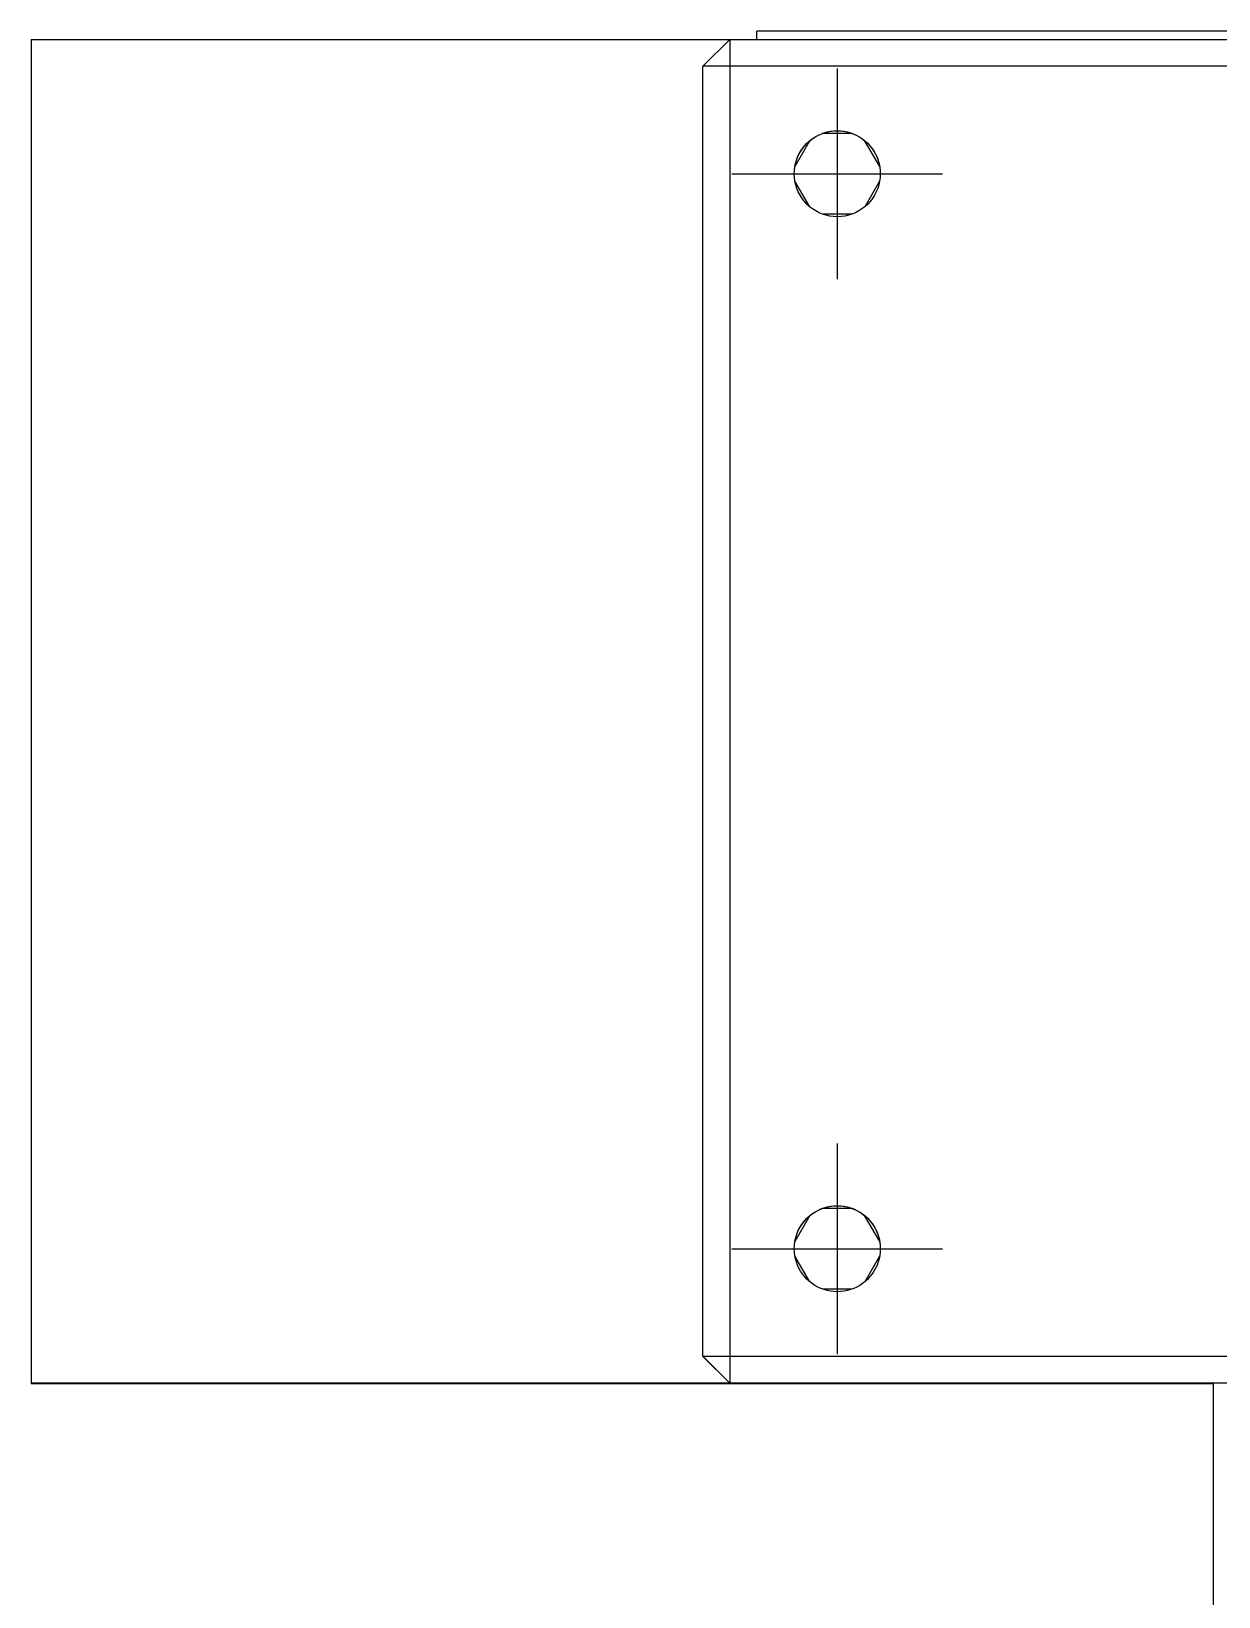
# Model space of a CAD drawing. Extents: x 166 to 392, y 15 to 196.
# Drawn here: x 166.2 to 188.3, y 107.63 to 136.75 of the extents above; entities that cross this region are included whole.
import ezdxf

# ---------------------------------------------------------------- set-up
doc = ezdxf.new("R2010")
doc.units = 0
doc.header["$LTSCALE"] = 10
doc.linetypes.add('CENTER', pattern=[2, 1.25, -0.25, 0.25, -0.25])
doc.layers.get('0').update_dxf_attribs({"linetype": 'CONTINUOUS'})
doc.layers.add('CENTER', color=1, linetype='CENTER')

msp = doc.modelspace()

# ---------------------------------------------------------------- linework, layer by layer
at = {"color": 7, "linetype": 'CONTINUOUS'}
for p, q in [((166.19967, 136.599887), (179.195795, 136.599887)), ((166.19967, 136.599887), (166.19967, 111.595459)), ((179.19967, 136.603762), (178.69967, 136.103762)), ((179.19967, 136.603762), (203.19967, 136.603762)), ((179.19967, 136.603762), (179.19967, 111.599999)), ((202.69967, 136.753696), (179.69967, 136.753696)), ((179.69967, 136.603762), (179.69967, 136.753696)), ((203.19967, 136.103873), (178.69967, 136.103873)), ((178.69967, 112.099999), (178.69967, 136.103762)), ((180.861576, 134.827923), (180.926054, 134.854631)), ((180.893523, 134.842977), (180.952457, 134.864718)), ((181.47997, 134.852164), (180.919038, 134.85204)), ((180.926054, 134.854631), (180.992615, 134.875617)), ((180.952457, 134.864718), (181.012914, 134.881769)), ((180.992615, 134.875617), (181.060752, 134.890723)), ((181.012914, 134.881769), (181.074523, 134.894024)), ((181.060752, 134.890723), (181.129946, 134.899832)), ((181.074523, 134.894024), (181.136903, 134.901407)), ((181.129946, 134.899832), (181.19967, 134.902877)), ((181.136903, 134.901407), (181.19967, 134.903873)), ((181.19967, 134.903873), (181.262437, 134.901407)), ((181.19967, 134.902877), (181.269395, 134.899832)), ((181.262437, 134.901407), (181.324818, 134.894024)), ((181.269395, 134.899832), (181.338589, 134.890723)), ((181.324818, 134.894024), (181.386426, 134.881769)), ((181.338589, 134.890723), (181.406725, 134.875617)), ((181.386426, 134.881769), (181.446884, 134.864718)), ((181.406725, 134.875617), (181.473286, 134.854631)), ((181.446884, 134.864718), (181.505817, 134.842977)), ((181.473286, 134.854631), (181.537765, 134.827923)), ((180.690064, 134.719563), (180.410742, 134.235516)), ((180.50685, 134.502877), (180.544348, 134.561738)), ((180.517558, 134.521872), (180.552457, 134.574101)), ((180.544348, 134.561738), (180.586835, 134.617107)), ((180.552457, 134.574101), (180.591345, 134.623431)), ((180.586835, 134.617107), (180.633985, 134.668562)), ((180.591345, 134.623431), (180.633985, 134.669558)), ((180.633985, 134.668562), (180.68544, 134.715712)), ((180.633985, 134.669558), (180.680112, 134.712198)), ((180.680112, 134.712198), (180.729442, 134.751087)), ((180.68544, 134.715712), (180.740809, 134.758198)), ((180.729442, 134.751087), (180.781671, 134.785985)), ((180.740809, 134.758198), (180.79967, 134.795697)), ((180.781671, 134.785985), (180.836478, 134.816678)), ((180.79967, 134.795697), (180.861576, 134.827923)), ((180.836478, 134.816678), (180.893523, 134.842977)), ((181.505817, 134.842977), (181.562863, 134.816678)), ((181.537765, 134.827923), (181.59967, 134.795697)), ((181.562863, 134.816678), (181.617669, 134.785985)), ((181.59967, 134.795697), (181.658531, 134.758198)), ((181.617669, 134.785985), (181.669898, 134.751087)), ((181.658531, 134.758198), (181.7139, 134.715712)), ((181.669898, 134.751087), (181.719229, 134.712198)), ((181.988539, 134.235864), (181.709002, 134.719789)), ((181.7139, 134.715712), (181.765356, 134.668562)), ((181.719229, 134.712198), (181.765356, 134.669558)), ((181.765356, 134.669558), (181.807995, 134.623431)), ((181.765356, 134.668562), (181.812506, 134.617107)), ((181.807995, 134.623431), (181.846884, 134.574101)), ((181.812506, 134.617107), (181.854992, 134.561738)), ((181.846884, 134.574101), (181.881782, 134.521872)), ((181.854992, 134.561738), (181.89249, 134.502877)), ((180.409519, 134.229021), (180.421774, 134.290629)), ((180.411824, 134.241795), (180.426929, 134.309932)), ((180.421774, 134.290629), (180.438825, 134.351087)), ((180.426929, 134.309932), (180.447916, 134.376493)), ((180.438825, 134.351087), (180.460566, 134.41002)), ((180.447916, 134.376493), (180.474624, 134.440971)), ((180.460566, 134.41002), (180.486865, 134.467065)), ((180.474624, 134.440971), (180.50685, 134.502877)), ((180.486865, 134.467065), (180.517558, 134.521872)), ((181.881782, 134.521872), (181.912475, 134.467065)), ((181.89249, 134.502877), (181.924716, 134.440971)), ((181.912475, 134.467065), (181.938774, 134.41002)), ((181.924716, 134.440971), (181.951424, 134.376493)), ((181.938774, 134.41002), (181.960515, 134.351087)), ((181.951424, 134.376493), (181.972411, 134.309932)), ((181.960515, 134.351087), (181.977566, 134.290629)), ((181.972411, 134.309932), (181.987516, 134.241795)), ((181.977566, 134.290629), (181.989821, 134.229021)), ((180.39967, 134.102877), (180.402714, 134.172601)), ((180.39967, 134.103873), (180.402136, 134.16664)), ((180.402714, 134.034148), (180.39967, 134.103873)), ((180.402136, 134.16664), (180.409519, 134.229021)), ((180.402714, 134.172601), (180.411824, 134.241795)), ((180.411824, 133.964954), (180.402714, 134.034148)), ((181.987516, 134.241795), (181.996626, 134.172601)), ((181.996626, 134.034148), (181.987516, 133.964954)), ((181.989821, 134.229021), (181.997204, 134.16664)), ((181.996626, 134.172601), (181.99967, 134.102877)), ((181.99967, 134.103873), (181.996626, 134.034148)), ((181.997204, 134.16664), (181.99967, 134.103873)), ((180.687762, 133.489097), (180.411364, 133.967586)), ((180.426929, 133.896818), (180.411824, 133.964954)), ((180.447916, 133.830257), (180.426929, 133.896818)), ((180.474624, 133.765778), (180.447916, 133.830257)), ((180.50685, 133.703873), (180.474624, 133.765778)), ((180.544348, 133.645012), (180.50685, 133.703873)), ((181.988036, 133.967937), (181.71185, 133.489323)), ((181.89249, 133.703873), (181.854992, 133.645012)), ((181.924716, 133.765778), (181.89249, 133.703873)), ((181.951424, 133.830257), (181.924716, 133.765778)), ((181.972411, 133.896818), (181.951424, 133.830257)), ((181.987516, 133.964954), (181.972411, 133.896818)), ((180.586835, 133.589643), (180.544348, 133.645012)), ((180.633985, 133.538188), (180.586835, 133.589643)), ((180.68544, 133.491037), (180.633985, 133.538188)), ((180.740809, 133.448551), (180.68544, 133.491037)), ((180.79967, 133.411053), (180.740809, 133.448551)), ((180.861576, 133.378827), (180.79967, 133.411053)), ((181.59967, 133.411053), (181.537765, 133.378827)), ((181.658531, 133.448551), (181.59967, 133.411053)), ((181.7139, 133.491037), (181.658531, 133.448551)), ((181.765356, 133.538188), (181.7139, 133.491037)), ((181.812506, 133.589643), (181.765356, 133.538188)), ((181.854992, 133.645012), (181.812506, 133.589643)), ((180.926054, 133.352119), (180.861576, 133.378827)), ((181.474014, 133.352384), (180.925659, 133.352263)), ((180.992615, 133.331132), (180.926054, 133.352119)), ((181.060752, 133.316027), (180.992615, 133.331132)), ((181.129946, 133.306917), (181.060752, 133.316027)), ((181.19967, 133.303873), (181.129946, 133.306917)), ((181.269395, 133.306917), (181.19967, 133.303873)), ((181.338589, 133.316027), (181.269395, 133.306917)), ((181.406725, 133.331132), (181.338589, 133.316027)), ((181.473286, 133.352119), (181.406725, 133.331132)), ((181.537765, 133.378827), (181.473286, 133.352119)), ((180.680112, 114.712198), (180.729442, 114.751087)), ((180.68544, 114.715713), (180.740809, 114.758199)), ((180.729442, 114.751087), (180.781671, 114.785986)), ((180.740809, 114.758199), (180.79967, 114.795697)), ((180.781671, 114.785986), (180.836478, 114.816679)), ((180.79967, 114.795697), (180.861576, 114.827923)), ((180.836478, 114.816679), (180.893523, 114.842977)), ((180.861576, 114.827923), (180.926054, 114.854631)), ((180.893523, 114.842977), (180.952457, 114.864719)), ((181.479971, 114.852164), (180.919037, 114.85204)), ((180.926054, 114.854631), (180.992615, 114.875618)), ((180.952457, 114.864719), (181.012914, 114.881769)), ((180.992615, 114.875618), (181.060752, 114.890723)), ((181.012914, 114.881769), (181.074523, 114.894024)), ((181.060752, 114.890723), (181.129946, 114.899833)), ((181.074523, 114.894024), (181.136903, 114.901407)), ((181.129946, 114.899833), (181.19967, 114.902877)), ((181.136903, 114.901407), (181.19967, 114.903873)), ((181.19967, 114.903873), (181.262437, 114.901407)), ((181.19967, 114.902877), (181.269395, 114.899833)), ((181.262437, 114.901407), (181.324818, 114.894024)), ((181.269395, 114.899833), (181.338589, 114.890723)), ((181.324818, 114.894024), (181.386426, 114.881769)), ((181.338589, 114.890723), (181.406725, 114.875618)), ((181.386426, 114.881769), (181.446884, 114.864719)), ((181.406725, 114.875618), (181.473286, 114.854631)), ((181.446884, 114.864719), (181.505817, 114.842977)), ((181.473286, 114.854631), (181.537765, 114.827923)), ((181.505817, 114.842977), (181.562863, 114.816679)), ((181.537765, 114.827923), (181.59967, 114.795697)), ((181.562863, 114.816679), (181.617669, 114.785986)), ((181.59967, 114.795697), (181.658531, 114.758199)), ((181.617669, 114.785986), (181.669898, 114.751087)), ((181.658531, 114.758199), (181.7139, 114.715713)), ((181.669898, 114.751087), (181.719229, 114.712198)), ((180.690065, 114.719564), (180.410742, 114.235516)), ((180.460566, 114.41002), (180.486865, 114.467066)), ((180.474624, 114.440972), (180.50685, 114.502877)), ((180.486865, 114.467066), (180.517558, 114.521872)), ((180.50685, 114.502877), (180.544348, 114.561738)), ((180.517558, 114.521872), (180.552457, 114.574102)), ((180.544348, 114.561738), (180.586835, 114.617107)), ((180.552457, 114.574102), (180.591345, 114.623432)), ((180.586835, 114.617107), (180.633985, 114.668562)), ((180.591345, 114.623432), (180.633985, 114.669559)), ((180.633985, 114.668562), (180.68544, 114.715713)), ((180.633985, 114.669559), (180.680112, 114.712198)), ((181.988539, 114.235864), (181.709002, 114.71979)), ((181.7139, 114.715713), (181.765356, 114.668562)), ((181.719229, 114.712198), (181.765356, 114.669559)), ((181.765356, 114.669559), (181.807995, 114.623432)), ((181.765356, 114.668562), (181.812506, 114.617107)), ((181.807995, 114.623432), (181.846884, 114.574102)), ((181.812506, 114.617107), (181.854992, 114.561738)), ((181.846884, 114.574102), (181.881782, 114.521872)), ((181.854992, 114.561738), (181.89249, 114.502877)), ((181.881782, 114.521872), (181.912475, 114.467066)), ((181.89249, 114.502877), (181.924716, 114.440972)), ((181.912475, 114.467066), (181.938774, 114.41002)), ((180.39967, 114.102877), (180.402714, 114.172602)), ((180.402136, 114.166641), (180.409519, 114.229021)), ((180.402714, 114.172602), (180.411824, 114.241796)), ((180.409519, 114.229021), (180.421774, 114.29063)), ((180.411824, 114.241796), (180.426929, 114.309932)), ((180.421774, 114.29063), (180.438825, 114.351087)), ((180.426929, 114.309932), (180.447916, 114.376493)), ((180.438825, 114.351087), (180.460566, 114.41002)), ((180.447916, 114.376493), (180.474624, 114.440972)), ((181.924716, 114.440972), (181.951424, 114.376493)), ((181.938774, 114.41002), (181.960515, 114.351087)), ((181.951424, 114.376493), (181.972411, 114.309932)), ((181.960515, 114.351087), (181.977566, 114.29063)), ((181.972411, 114.309932), (181.987516, 114.241796)), ((181.977566, 114.29063), (181.989821, 114.229021)), ((181.987516, 114.241796), (181.996626, 114.172602)), ((181.989821, 114.229021), (181.997204, 114.166641)), ((181.996626, 114.172602), (181.99967, 114.102877)), ((180.39967, 114.103873), (180.402136, 114.166641)), ((180.402136, 114.041106), (180.39967, 114.103873)), ((180.409519, 113.978726), (180.402136, 114.041106)), ((180.421774, 113.917117), (180.409519, 113.978726)), ((180.687761, 113.489098), (180.411365, 113.967586)), ((180.438825, 113.85666), (180.421774, 113.917117)), ((181.988036, 113.967937), (181.71185, 113.489323)), ((181.977566, 113.917117), (181.960515, 113.85666)), ((181.989821, 113.978726), (181.977566, 113.917117)), ((181.997204, 114.041106), (181.989821, 113.978726)), ((181.997204, 114.166641), (181.99967, 114.103873)), ((181.99967, 114.103873), (181.997204, 114.041106)), ((180.460566, 113.797727), (180.438825, 113.85666)), ((180.486865, 113.740681), (180.460566, 113.797727)), ((180.517558, 113.685875), (180.486865, 113.740681)), ((180.552457, 113.633645), (180.517558, 113.685875)), ((180.591345, 113.584315), (180.552457, 113.633645)), ((181.846884, 113.633645), (181.807995, 113.584315)), ((181.881782, 113.685875), (181.846884, 113.633645)), ((181.912475, 113.740681), (181.881782, 113.685875)), ((181.938774, 113.797727), (181.912475, 113.740681)), ((181.960515, 113.85666), (181.938774, 113.797727)), ((180.633985, 113.538188), (180.591345, 113.584315)), ((180.680112, 113.495549), (180.633985, 113.538188)), ((180.729442, 113.45666), (180.680112, 113.495549)), ((180.781671, 113.421761), (180.729442, 113.45666)), ((180.836478, 113.391068), (180.781671, 113.421761)), ((180.893523, 113.36477), (180.836478, 113.391068)), ((180.952457, 113.343028), (180.893523, 113.36477)), ((181.474013, 113.352384), (180.92566, 113.352263)), ((181.012914, 113.325978), (180.952457, 113.343028)), ((181.074523, 113.313723), (181.012914, 113.325978)), ((181.136903, 113.30634), (181.074523, 113.313723)), ((181.19967, 113.303873), (181.136903, 113.30634)), ((181.262437, 113.30634), (181.19967, 113.303873)), ((181.324818, 113.313723), (181.262437, 113.30634)), ((181.386426, 113.325978), (181.324818, 113.313723)), ((181.446884, 113.343028), (181.386426, 113.325978)), ((181.505817, 113.36477), (181.446884, 113.343028)), ((181.562863, 113.391068), (181.505817, 113.36477)), ((181.617669, 113.421761), (181.562863, 113.391068)), ((181.669898, 113.45666), (181.617669, 113.421761)), ((181.719229, 113.495549), (181.669898, 113.45666)), ((181.765356, 113.538188), (181.719229, 113.495549)), ((181.807995, 113.584315), (181.765356, 113.538188)), ((178.699227, 112.10332), (179.19967, 111.602877)), ((178.69967, 112.103874), (203.19967, 112.103874)), ((178.69967, 112.099999), (179.199614, 111.599943)), ((188.19967, 111.599888), (166.19967, 111.599888)), ((166.19967, 111.595459), (171.19967, 111.595459)), ((171.19967, 111.598781), (188.19967, 111.598781)), ((171.19967, 111.595459), (171.19967, 111.598781)), ((203.19967, 111.602877), (179.19967, 111.602877)), ((183.89967, 111.602545), (183.902136, 111.602559)), ((183.902136, 111.602531), (183.89967, 111.602545)), ((183.902136, 111.602559), (183.909519, 111.602573)), ((183.909519, 111.602517), (183.902136, 111.602531)), ((183.909519, 111.602573), (183.921774, 111.602586)), ((183.921774, 111.602504), (183.909519, 111.602517)), ((183.921774, 111.602586), (183.938825, 111.6026)), ((183.938825, 111.60249), (183.921774, 111.602504)), ((183.938825, 111.6026), (183.960566, 111.602613)), ((183.960566, 111.602477), (183.938825, 111.60249)), ((183.960566, 111.602613), (183.986865, 111.602625)), ((183.986865, 111.602465), (183.960566, 111.602477)), ((183.986865, 111.602625), (184.017558, 111.602638)), ((184.017558, 111.602452), (183.986865, 111.602465)), ((184.017558, 111.602638), (184.052457, 111.602649)), ((184.052457, 111.602441), (184.017558, 111.602452)), ((184.052457, 111.602649), (184.091345, 111.60266)), ((184.091345, 111.60243), (184.052457, 111.602441)), ((184.091345, 111.60266), (184.133985, 111.60267)), ((184.133985, 111.60242), (184.091345, 111.60243)), ((184.133985, 111.60267), (184.180112, 111.60268)), ((184.180112, 111.60241), (184.133985, 111.60242)), ((184.180112, 111.60268), (184.229442, 111.602688)), ((184.229442, 111.602402), (184.180112, 111.60241)), ((184.229442, 111.602688), (184.281671, 111.602696)), ((184.281671, 111.602394), (184.229442, 111.602402)), ((184.281671, 111.602696), (184.336478, 111.602703)), ((184.336478, 111.602387), (184.281671, 111.602394)), ((184.336478, 111.602703), (184.393523, 111.602709)), ((184.393523, 111.602381), (184.336478, 111.602387)), ((184.393523, 111.602709), (184.452457, 111.602713)), ((184.452457, 111.602377), (184.393523, 111.602381)), ((184.452457, 111.602713), (184.512914, 111.602717)), ((184.512914, 111.602373), (184.452457, 111.602377)), ((184.512914, 111.602717), (184.574523, 111.60272)), ((184.574523, 111.60237), (184.512914, 111.602373)), ((184.574523, 111.60272), (184.636903, 111.602722)), ((184.636903, 111.602368), (184.574523, 111.60237)), ((184.636903, 111.602722), (184.69967, 111.602722)), ((184.69967, 111.602368), (184.636903, 111.602368)), ((184.69967, 111.602722), (184.762437, 111.602722)), ((184.762437, 111.602368), (184.69967, 111.602368)), ((184.762437, 111.602722), (184.824818, 111.60272)), ((184.824818, 111.60237), (184.762437, 111.602368)), ((184.824818, 111.60272), (184.886426, 111.602717)), ((184.886426, 111.602373), (184.824818, 111.60237)), ((184.886426, 111.602717), (184.946884, 111.602713)), ((184.946884, 111.602377), (184.886426, 111.602373)), ((184.946884, 111.602713), (185.005817, 111.602709)), ((185.005817, 111.602381), (184.946884, 111.602377)), ((185.005817, 111.602709), (185.062863, 111.602703)), ((185.062863, 111.602387), (185.005817, 111.602381)), ((185.062863, 111.602703), (185.117669, 111.602696)), ((185.117669, 111.602394), (185.062863, 111.602387)), ((185.117669, 111.602696), (185.169898, 111.602688)), ((185.169898, 111.602402), (185.117669, 111.602394)), ((185.169898, 111.602688), (185.219229, 111.60268)), ((185.219229, 111.60241), (185.169898, 111.602402)), ((185.219229, 111.60268), (185.265356, 111.60267)), ((185.265356, 111.60242), (185.219229, 111.60241)), ((185.265356, 111.60267), (185.307995, 111.60266)), ((185.307995, 111.60243), (185.265356, 111.60242)), ((185.307995, 111.60266), (185.346884, 111.602649)), ((185.346884, 111.602441), (185.307995, 111.60243)), ((185.346884, 111.602649), (185.381782, 111.602638)), ((185.381782, 111.602452), (185.346884, 111.602441)), ((185.381782, 111.602638), (185.412475, 111.602625)), ((185.412475, 111.602465), (185.381782, 111.602452)), ((185.412475, 111.602625), (185.438774, 111.602613)), ((185.438774, 111.602477), (185.412475, 111.602465)), ((185.438774, 111.602613), (185.460515, 111.6026)), ((185.460515, 111.60249), (185.438774, 111.602477)), ((185.460515, 111.6026), (185.477566, 111.602586)), ((185.477566, 111.602504), (185.460515, 111.60249)), ((185.477566, 111.602586), (185.489821, 111.602573)), ((185.489821, 111.602517), (185.477566, 111.602504)), ((185.489821, 111.602573), (185.497204, 111.602559)), ((185.497204, 111.602531), (185.489821, 111.602517)), ((185.497204, 111.602559), (185.49967, 111.602545)), ((185.49967, 111.602545), (185.497204, 111.602531)), ((187.855235, 111.60137), (187.84967, 111.601327)), ((187.84967, 111.601327), (187.855235, 111.60137)), ((187.84967, 111.601327), (187.855235, 111.601284)), ((187.855235, 111.601284), (187.84967, 111.601327)), ((187.871912, 111.601412), (187.855235, 111.60137)), ((187.855235, 111.60137), (187.871912, 111.601412)), ((187.855235, 111.601284), (187.871912, 111.601242)), ((187.871912, 111.601242), (187.855235, 111.601284)), ((187.899646, 111.601455), (187.871912, 111.601412)), ((187.871912, 111.601412), (187.899646, 111.601455)), ((187.871912, 111.601242), (187.899646, 111.601199)), ((187.899646, 111.601199), (187.871912, 111.601242)), ((187.938344, 111.601497), (187.899646, 111.601455)), ((187.899646, 111.601455), (187.938344, 111.601497)), ((187.899646, 111.601199), (187.938344, 111.601158)), ((187.938344, 111.601158), (187.899646, 111.601199)), ((187.987877, 111.601538), (187.938344, 111.601497)), ((187.938344, 111.601497), (187.987877, 111.601538)), ((187.938344, 111.601158), (187.987877, 111.601116)), ((187.987877, 111.601116), (187.938344, 111.601158)), ((188.048082, 111.601579), (187.987877, 111.601538)), ((187.987877, 111.601538), (188.048082, 111.601579)), ((187.987877, 111.601116), (188.048082, 111.601076)), ((188.048082, 111.601076), (187.987877, 111.601116)), ((188.118758, 111.601618), (188.048082, 111.601579)), ((188.048082, 111.601579), (188.118758, 111.601618)), ((188.048082, 111.601076), (188.118758, 111.601036)), ((188.118758, 111.601036), (188.048082, 111.601076)), ((188.19967, 111.601657), (188.118758, 111.601618)), ((188.118758, 111.601618), (188.19967, 111.601657)), ((188.118758, 111.601036), (188.19967, 111.600997)), ((188.19967, 111.600997), (188.118758, 111.601036)), ((188.396163, 111.601879), (188.19967, 111.601825)), ((188.19967, 105.600829), (188.19967, 111.601825))]:
    msp.add_line(p, q, dxfattribs=at)
at = {"layer": 'CENTER', "color": 1, "linetype": 'CENTER'}
for p, q in [((181.19967, 136.063873), (181.19967, 132.143873)), ((179.23967, 134.103873), (183.15967, 134.103873)), ((181.19967, 116.063873), (181.19967, 112.143873)), ((179.23967, 114.103873), (183.15967, 114.103873))]:
    msp.add_line(p, q, dxfattribs=at)

doc.saveas('drawing.dxf')
